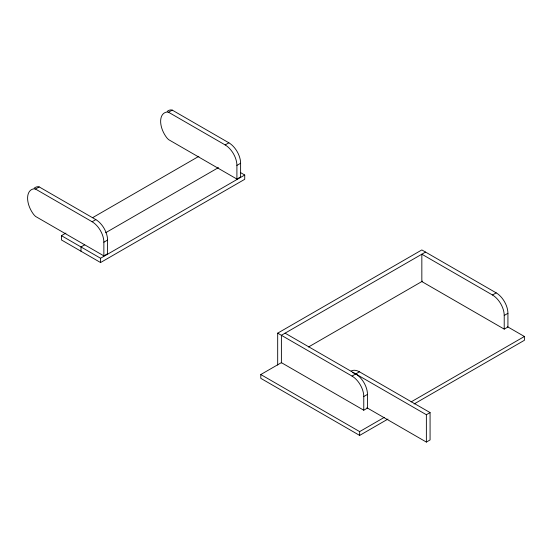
<?xml version="1.0" encoding="UTF-8"?>
<svg xmlns="http://www.w3.org/2000/svg" width="552" height="552" viewBox="0 0 552 552"><rect width="100%" height="100%" fill="white"/><g stroke="black" fill="none" stroke-linecap="round" stroke-linejoin="round"><path stroke-width="0.83" d="M35.48 189.046L39.185 186.907L95.834 219.613A16.746 9.667 60 0 1 107.571 240.065L107.571 253.734L103.866 255.88L35.48 216.391L33.748 214.569A18.582 10.729 60 0 1 33.748 188.874L35.48 189.046L92.129 221.752A16.746 9.667 60 0 1 103.866 242.204L103.866 255.88M168.519 112.235L172.224 110.096L228.873 142.802A16.746 9.667 60 0 1 240.61 163.254L240.61 176.93L236.905 179.069L168.519 139.587L166.787 137.758A18.582 10.729 60 0 1 166.787 112.063L168.519 112.235L225.168 144.941A16.746 9.667 60 0 1 236.905 165.393L236.905 179.069M240.382 172.514L244.729 175.025L244.729 179.303L100.567 262.538L61.438 239.947L61.438 235.663L65.923 233.075M92.812 217.55L198.879 156.313M92.129 221.752L95.834 219.613M225.168 144.941L228.873 142.802M84.739 244.805L81.006 246.958L81.006 251.243M105.653 232.73L218.44 167.608M103.866 242.204L107.571 240.065M236.905 165.393L240.61 163.254M61.438 235.663L100.567 258.253L244.729 175.025M277.684 365.058L277.684 333.16L421.838 249.932L496.186 292.857A16.746 9.667 60 0 1 507.923 313.308L507.923 326.977L504.217 329.116L421.838 281.561L421.838 254.21L492.481 294.996A16.746 9.667 60 0 1 504.217 315.447L504.217 329.116M425.551 252.071L281.389 335.299L281.389 362.885M387.973 419.058L359.649 435.418L260.792 378.341L260.792 374.539L281.665 362.485M308.506 346.994L422.563 281.14M277.684 333.16L352.024 376.084L359.442 371.806L430.077 412.586L430.077 439.937L426.372 442.076L366.887 407.728M492.481 294.996L496.186 292.857M367.473 394.397L367.473 408.066L363.768 410.212L363.768 396.536L367.473 394.397A16.746 9.667 60 0 0 355.729 373.945A16.746 9.667 60 0 0 352.687 372.676M504.217 315.447L507.923 313.308M260.792 374.539L359.649 431.609L384.247 417.409M411.088 401.911L524.4 336.492L524.4 340.294L414.069 403.995M285.094 333.16L426.372 414.724L430.077 412.586M172.224 110.096L170.492 109.924A18.582 10.729 60 0 0 167.215 111.421M39.185 186.907L37.453 186.735A18.582 10.729 60 0 0 34.176 188.225M507.302 326.618L524.4 336.492M281.389 362.65L363.768 410.212M426.372 414.724L426.372 442.076M359.649 431.609L359.649 435.418M100.567 258.253L100.567 262.538M351.134 371.054A16.746 9.667 60 0 1 359.442 371.806M352.024 376.084A16.746 9.667 60 0 1 363.768 396.536"/></g></svg>
